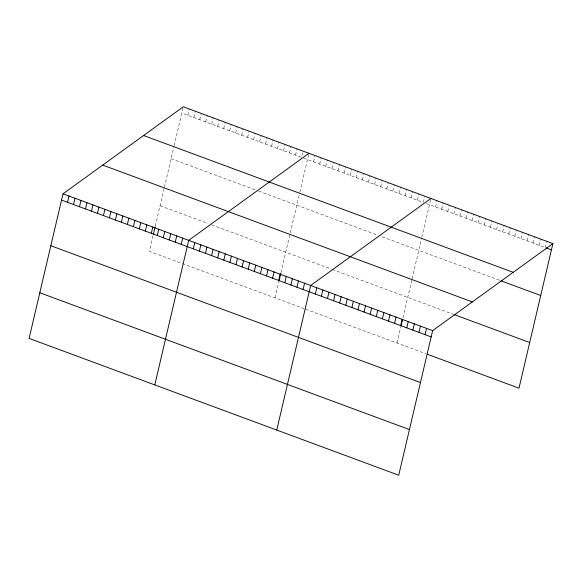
<?xml version="1.0" encoding="UTF-8"?>
<svg xmlns="http://www.w3.org/2000/svg" width="582" height="582" viewBox="0 0 582 582"><rect width="100%" height="100%" fill="white"/><g stroke="black" fill="none" stroke-linecap="round" stroke-linejoin="round"><path stroke-width="0.44" stroke-dasharray="2.91 2.18" d="M153.001 235.877L149.363 251.366L181.533 263.275M155.292 226.1L164.204 188.088M164.408 187.244L173.778 147.282M174.163 145.653L183.272 106.79M187.79 115.265L189.259 109.001M193.777 117.477L195.246 111.22M199.757 119.696L201.227 113.432M205.744 121.907L207.214 115.651M211.732 124.126L213.194 117.862M217.712 126.338L219.181 120.081M223.699 128.557L225.169 122.293M229.679 130.768L231.149 124.512M235.666 132.987L237.136 126.723M241.654 135.199L243.116 128.942M247.634 137.417L249.103 131.154M253.621 139.629L255.091 133.373M259.601 141.848L261.071 135.584M265.588 144.06L267.058 137.803M271.576 146.278L273.038 140.015M277.556 148.49L279.025 142.234M283.543 150.702L285.013 144.445M289.523 152.921L290.993 146.657M295.51 155.132L296.98 148.876M302.596 152.659L301.498 157.351L181.81 113.046M275.039 297.882L279.054 280.764M280.961 272.616L289.88 234.604M290.273 232.924L299.454 193.799M299.832 192.169L308.947 153.306M313.582 161.825L315.044 155.561M319.678 164.08L321.148 157.817M325.775 166.336L327.244 160.079M331.878 168.598L333.341 162.334M337.975 170.853L339.444 164.59M344.071 173.109L345.541 166.852M350.168 175.364L351.637 169.107M356.271 177.626L357.741 171.363M362.368 179.882L363.837 173.625M368.464 182.137L369.934 175.88M374.568 184.399L376.037 178.136M380.664 186.655L382.134 180.391M386.761 188.91L388.23 182.653M392.865 191.172L394.334 184.909M398.961 193.428L400.431 187.164M405.057 195.683L406.527 189.426M411.161 197.938L412.631 191.682M417.258 200.201L418.727 193.937M423.354 202.456L424.642 196.978M397.011 343.031L400.838 326.728M402.94 317.765L411.852 279.753M412.056 278.909L421.426 238.947M421.812 237.318L430.738 199.233M435.554 206.974L437.024 200.71M441.651 209.229L443.12 202.965M447.754 211.484L449.217 205.228M453.851 213.74L455.32 207.483M459.947 216.002L461.417 209.738M466.051 218.257L467.513 212.001M472.148 220.513L473.617 214.256M478.244 222.775L479.714 216.511M484.348 225.03L485.81 218.767M490.444 227.286L491.914 221.029M496.541 229.548L498.01 223.284M502.644 231.803L504.107 225.54M508.741 234.059L510.21 227.802M514.837 236.314L516.307 230.057M520.941 238.576L522.403 232.313M527.037 240.832L528.507 234.575M533.134 243.087L534.603 236.83M539.238 245.349L540.7 239.086M545.334 247.605L546.614 242.127M303.739 158.18L422.597 202.172M426.41 203.584L544.57 247.321M171.101 158.697L254.88 189.703M258.626 191.092L377.58 235.121M382.156 236.816L499.56 280.269M160.072 205.722L207.949 223.444M211.688 224.827L331.485 269.168M332.249 269.451L453.458 314.316M182.282 263.551L304.008 308.606M305.528 309.166L425.98 353.754"/><path stroke-width="0.87" d="M63.009 193.821L29.1 338.397L398.728 475.21L432.637 330.634L552.9 243.603L183.272 106.79L63.009 193.821L432.637 330.634M67.527 202.296L68.996 196.039M73.514 204.515L74.976 198.251M79.494 206.726L80.963 200.47M85.481 208.945L86.951 202.682M91.461 211.157L92.931 204.9M97.449 213.376L98.918 207.112M103.436 215.587L104.898 209.331M109.416 217.806L110.886 211.542M115.403 220.018L116.873 213.761M121.383 222.229L122.853 215.973M127.371 224.448L128.84 218.185M133.358 226.66L134.82 220.403M139.338 228.879L140.808 222.615M145.325 231.09L146.795 224.834M151.305 233.309L152.775 227.045M153.379 234.248L155.103 226.915M157.293 235.521L158.762 229.264M163.28 237.74L164.742 231.476M169.26 239.951L170.73 233.695M175.247 242.17L176.717 235.906M181.228 244.382L182.697 238.125M154.776 384.913L188.684 240.337L308.947 153.306M193.311 248.856L194.781 242.592M199.415 251.111L200.877 244.855M205.511 253.374L206.981 247.11M211.608 255.629L213.077 249.365M217.712 257.884L219.174 251.628M223.808 260.139L225.278 253.883M229.905 262.402L231.374 256.138M236.008 264.657L237.471 258.401M242.105 266.912L243.574 260.656M248.201 269.175L249.671 262.911M254.298 271.43L255.767 265.166M260.401 273.685L261.871 267.429M266.498 275.948L267.967 269.684M272.594 278.203L274.064 271.94M278.698 280.459L280.168 274.202M279.054 280.764L280.771 273.431M284.794 282.714L286.264 276.457M290.891 284.976L292.36 278.713M296.995 287.232L298.464 280.975M303.091 289.487L304.561 283.23M276.748 430.062L310.657 285.486L430.927 198.455M315.291 294.005L316.761 287.741M321.388 296.26L322.857 290.003M327.484 298.522L328.954 292.259M333.588 300.778L335.057 294.514M339.684 303.033L341.154 296.776M345.781 305.288L347.25 299.032M351.884 307.551L353.347 301.287M357.981 309.806L359.45 303.542M364.077 312.061L365.547 305.805M370.181 314.324L371.643 308.06M376.278 316.579L377.747 310.315M382.374 318.834L383.844 312.578M388.478 321.089L389.94 314.833M394.574 323.352L396.044 317.088M400.671 325.607L402.14 319.351M401.027 325.913L402.366 320.209M406.774 327.862L408.237 321.606M412.871 330.125L414.34 323.861M418.967 332.38L420.437 326.116M425.071 334.635L426.533 328.379M552.9 243.603L518.991 388.179L427.508 354.314M546.098 247.888L551.43 249.86M143.587 135.511L513.215 272.325M501.08 280.83L540.729 295.503M102.701 165.099L472.322 301.913M454.222 314.6L529.693 342.536M61.539 200.084L431.167 336.898M50.838 245.728L420.459 382.541M39.809 292.753L409.43 429.567"/></g></svg>
